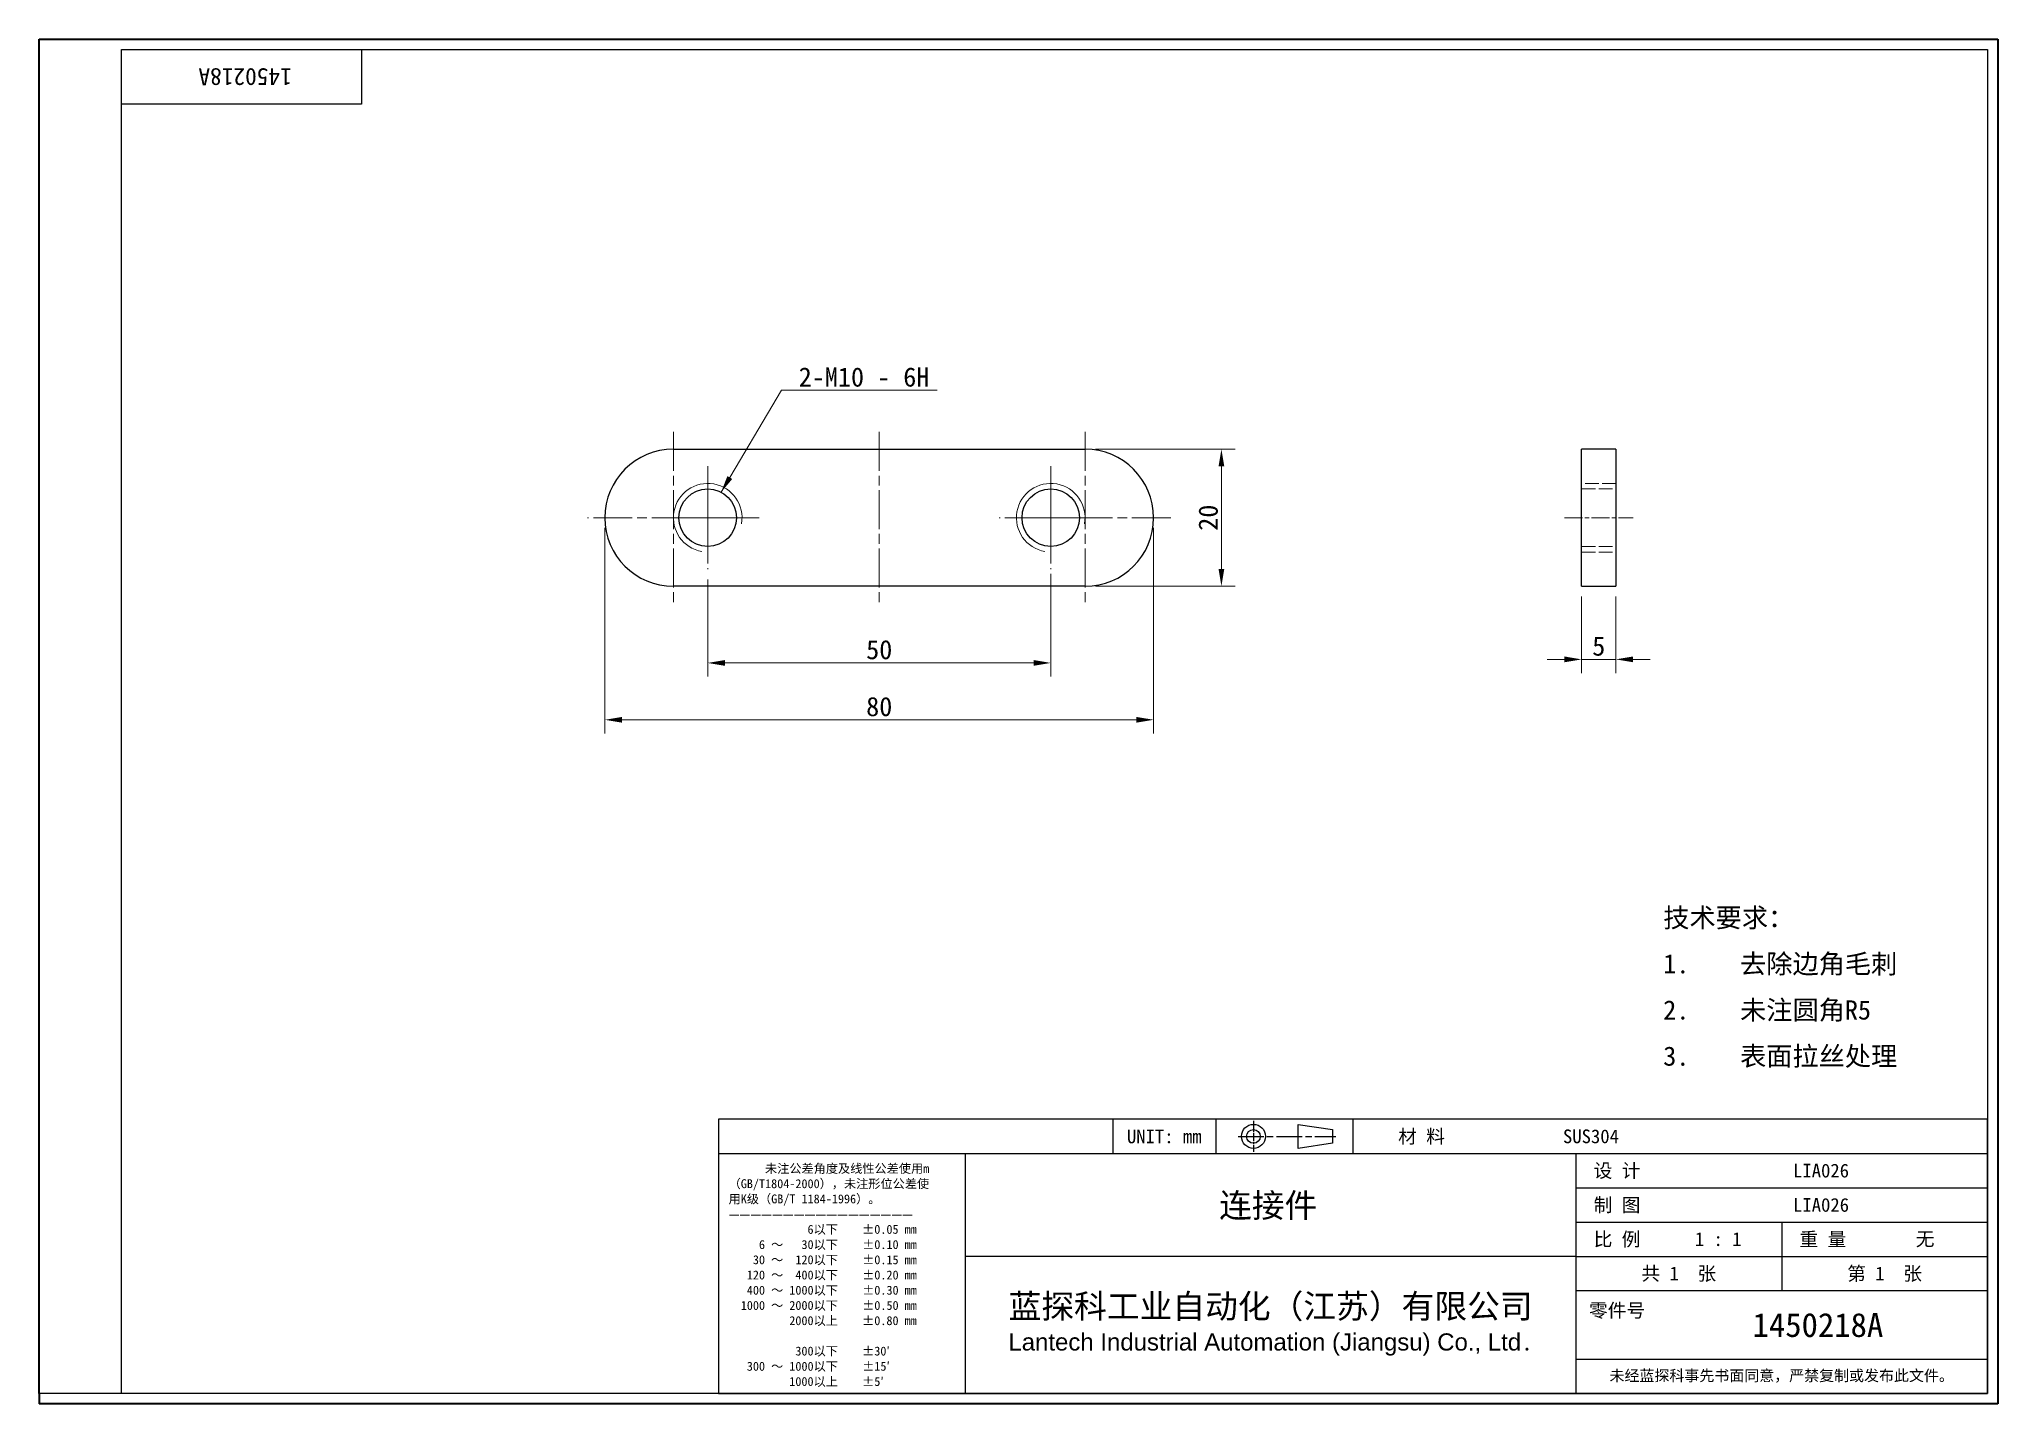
# Model space of a CAD drawing. Header units: millimetres. Extents: x 6 to 292, y 5 to 205.
import ezdxf
from ezdxf.enums import TextEntityAlignment as Align

# ---------------------------------------------------------------- set-up
doc = ezdxf.new("R2010")
doc.units = ezdxf.units.MM
doc.linetypes.add('CHAIN', pattern=[0.3543, 0.2362, -0.0295, 0.0591, -0.0295])
doc.linetypes.add('DASHED', pattern=[0.2067, 0.1654, -0.0413])
for name, color, linetype, lineweight in [('1', 7, 'Continuous', 18), ('可见 (ISO)', 7, 'Continuous', 25), ('可见窄的 (ISO)', 7, 'Continuous', 18), ('图框 (ISO)', 7, 'Continuous', 35), ('标题 (ISO)', 7, 'Continuous', 25)]:
    doc.layers.add(name, color=color, linetype=linetype, lineweight=lineweight)
for name, color, linetype, lineweight, true_color in [('中心标记 (ISO)', 1, 'CHAIN', 18, 0xff0000), ('中心线 (ISO)', 1, 'CHAIN', 18, 0xff0000), ('尺寸 (ISO)', 7, 'Continuous', 18, 0x008000), ('符号 (ISO)', 7, 'Continuous', 18, 0x008000), ('隐藏 (ISO)', 5, 'DASHED', 18, 0x0000ff)]:
    doc.layers.add(name, color=color, linetype=linetype, lineweight=lineweight, true_color=true_color)
doc.styles.add('文本样式164', font='SimSun.ttf')
doc.styles.add('文本样式165', font='SimSun.ttf')
doc.styles.add('文本样式74', font='SimSun.ttf')
doc.styles.add('最新国标', font='simfang.ttf')
doc.styles.add('注释文本 (ISO)', font='simfang.ttf')
doc.dimstyles.new('默认 (GB)', dxfattribs={"dimtxt": 2.8, "dimasz": 2.5, "dimexe": 2, "dimexo": 1.5, "dimgap": 0.5, "dimtad": 1, "dimtoh": 1, "dimdsep": 46, "dimtxsty": '最新国标', "dimcen": 0.09, "dimdle": 10, "dimclrd": 256, "dimclre": 256, "dimclrt": 256, "dimaunit": 1, "dimadec": 3, "dimazin": 2, "dimtfac": 0.535714, "dimtdec": 3, "dimtmove": 0, "dimatfit": 3, "dimfxl": 0, "dimtolj": 1, "dimlwd": -1, "dimlwe": -1, "dimarcsym": 0})
doc.dimstyles.new('默认 (GB)$7', dxfattribs={"dimtxt": 2.8, "dimasz": 2.5, "dimexe": 2, "dimexo": 1.5, "dimgap": 0.5, "dimtad": 1, "dimtoh": 1, "dimdsep": 46, "dimtxsty": '最新国标', "dimcen": 0.09, "dimdle": 10, "dimclrd": 256, "dimclre": 256, "dimclrt": 256, "dimaunit": 1, "dimadec": 3, "dimazin": 2, "dimtfac": 0.535714, "dimtdec": 3, "dimtmove": 0, "dimatfit": 3, "dimfxl": 0, "dimtolj": 1, "dimlwd": -1, "dimlwe": -1, "dimarcsym": 0})

# ---------------------------------------------------------------- blocks, each defined once
blk = doc.blocks.new('图框 最新国标')
at = {"layer": '图框 (ISO)'}
for p, q in [((6, 7), (6, 204.5)), ((6, 204.5), (291.5, 204.5)), ((291.5, 204.5), (291.5, 5.5)), ((6, 7), (6, 5.5)), ((6, 7), (6, 5.5)), ((291.5, 5.5), (6, 5.5))]:
    blk.add_line(p, q, dxfattribs=at)
at = {"layer": '图框 (ISO)', "color": 7, "linetype": 'Continuous', "lineweight": 25}
for p, q in [((18, 203), (290, 203)), ((18, 7), (18, 203)), ((18, 203), (290, 203)), ((53, 203), (53, 195)), ((290, 203), (290, 7)), ((290, 203), (290, 7)), ((53, 195), (18, 195)), ((290, 7), (6, 7)), ((290, 7), (18, 7))]:
    blk.add_line(p, q, dxfattribs=at)
at = {"layer": '图框 (ISO)', "style": '文本样式74'}
blk.add_attdef('零件代号_001', (42.82, 200.25), '', height=2.5, rotation=180, dxfattribs=at)
blk = doc.blocks.new('标题栏 最新国标')
at = {"layer": '标题 (ISO)'}
for p, q in [((381.98, -183.84), (196.98, -183.84)), ((196.98, -183.84), (196.98, -223.84)), ((254.48, -183.84), (254.48, -188.84)), ((269.48, -183.84), (269.48, -188.84)), ((281.48, -188.09), (281.48, -184.59)), ((281.48, -184.59), (286.48, -185.34)), ((286.48, -185.34), (286.48, -187.34)), ((289.48, -183.84), (289.48, -188.84)), ((381.98, -223.84), (381.98, -183.84)), ((383.48, -183.84), (383.48, -225.34)), ((286.48, -187.34), (281.48, -188.09)), ((196.98, -188.84), (381.98, -188.84)), ((232.98, -188.84), (232.98, -223.84)), ((321.98, -188.84), (321.98, -223.84)), ((321.98, -193.84), (381.98, -193.84)), ((321.98, -198.84), (381.98, -198.84)), ((351.98, -198.84), (351.98, -208.84)), ((321.98, -203.84), (232.98, -203.84)), ((321.98, -203.84), (381.98, -203.84)), ((321.98, -208.84), (381.98, -208.84)), ((321.98, -218.84), (381.98, -218.84)), ((196.98, -223.84), (381.98, -223.84)), ((383.48, -225.34), (196.98, -225.34))]:
    blk.add_line(p, q, dxfattribs=at)
at = {"layer": '标题 (ISO)', "linetype": 'CHAIN', "ltscale": 5.000333}
blk.add_line((274.98, -184.09), (274.98, -188.59), dxfattribs=at)
at = {"layer": '标题 (ISO)', "linetype": 'CHAIN', "ltscale": 15.834605}
blk.add_line((272.73, -186.34), (286.98, -186.34), dxfattribs=at)
at = {"layer": '标题 (ISO)'}
for radius in [1.75, 1]:
    blk.add_circle((274.98, -186.34), radius, dxfattribs=at)
at = {"layer": '1', "style": '文本样式164'}
for s, p in [('UNIT: mm', (261.98, -186.34)), ('材 料', (299.48, -186.34)), ('设 计', (327.98, -191.34)), ('制 图', (327.98, -196.34)), ('比 例', (327.98, -201.34)), ('重 量', (357.98, -201.34)), ('共 1  张', (336.98, -206.34)), ('第 1  张', (366.98, -206.34))]:
    blk.add_text(s, height=2, dxfattribs=at).set_placement(p, align=Align.MIDDLE_CENTER)
at = {"layer": '标题 (ISO)', "style": '注释文本 (ISO)'}
for s, insert, char_height, attachment_point, line_spacing_factor in [('\\fSimSun|b0|i0;{\\H1.3000;      未注公差角度及线性公差使用m\\P}\\fSimSun|b0|i0;{\\H1.3000;（GB/T1804-2000），未注形位公差使\\P}\\fSimSun|b0|i0;{\\H1.3000;用K级（GB/T 1184-1996）。\\P}\\fSimSun|b0|i0;{\\H1.3000;—————————————————\\P}\\fSimSun|b0|i0;{\\H1.3000;             6以下    ±0.05 mm\\P}\\fSimSun|b0|i0;{\\H1.3000;     6 ～   30以下    ±0.10 mm\\P}\\fSimSun|b0|i0;{\\H1.3000;    30 ～  120以下    ±0.15 mm\\P}\\fSimSun|b0|i0;{\\H1.3000;   120 ～  400以下    ±0.20 mm\\P}\\fSimSun|b0|i0;{\\H1.3000;   400 ～ 1000以下    ±0.30 mm\\P}\\fSimSun|b0|i0;{\\H1.3000;  1000 ～ 2000以下    ±0.50 mm\\P}\\fSimSun|b0|i0;{\\H1.3000;          2000以上    ±0.80 mm\\P}\\fSimSun|b0|i0;{\\H1.3000;\\P}\\fSimSun|b0|i0;{\\H1.3000;           300以下    ±30′\\P}\\fSimSun|b0|i0;{\\H1.3000;   300 ～ 1000以下    ±15′\\P}\\fSimSun|b0|i0;{\\H1.3000;          1000以上    ±5′}', (198.48, -206.63), 1.3, 4, 1.023913), ('{\\fMicrosoft YaHei|b0|i0|c134|p34;\\H1.75x;蓝探科工业自动化（江苏）有限公司\\P\\fArial|b0|i0|c0|p34;\\H0.71429x;Lantech Industrial Automation (Jiangsu) Co., Ltd\\fFangSong|b0|i0|c134|p49;.\\H1.15195x; }', (277.48, -213.84), 2, 5, 0.978695)]:
    blk.add_mtext(s, dxfattribs=dict(at, insert=insert, char_height=char_height, attachment_point=attachment_point, line_spacing_factor=line_spacing_factor))
at = {"layer": '标题 (ISO)', "attachment_point": 5, "style": '注释文本 (ISO)'}
for s, insert, char_height in [('\\fFangSong|b0|i0;零件号', (327.98, -211.84), 2), ('\\fSimSun|b0|i0;{\\H1.6000;未经蓝探科事先书面同意，严禁复制或发布此文件。}', (351.98, -221.34), 1.6)]:
    blk.add_mtext(s, dxfattribs=dict(at, insert=insert, char_height=char_height))
at = {"layer": '标题 (ISO)'}
for tag, p, height, style in [('材料_001', (320.09, -187.33), 2, '注释文本 (ISO)'), ('设计人_001', (353.63, -192.33), 2, '注释文本 (ISO)'), ('库存编号_001', (269.97, -198.15), 3.5, '文本样式165'), ('设计人_001', (353.63, -197.33), 2, '注释文本 (ISO)'), ('视图比例_001', (339.32, -202.33), 2, '注释文本 (ISO)'), ('质量\\P3;_001', (371.53, -202.3), 2, '注释文本 (ISO)'), ('零件代号_001', (347.74, -215.59), 3.5, '文本样式165')]:
    blk.add_attdef(tag, p, '', height=height, dxfattribs=dict(at, style=style))
blk = doc.blocks.new('*D5')
at = {"layer": 'Defpoints', "color": 0, "transparency": 16777216}
for p in [(103.45, 127.22), (153.45, 128.03), (153.45, 113.54)]:
    blk.add_point(p, dxfattribs=at)
at = {"layer": '尺寸 (ISO)', "color": 116, "true_color": 0x00803f, "transparency": 16777216}
for p, q in [((103.45, 125.72), (103.45, 111.54)), ((153.45, 126.53), (153.45, 111.54)), ((105.95, 113.54), (150.95, 113.54))]:
    blk.add_line(p, q, dxfattribs=at)
for points in [[(105.95, 113.96), (105.95, 113.12), (103.45, 113.54)], [(150.95, 113.96), (150.95, 113.12), (153.45, 113.54)]]:
    blk.add_solid(points, dxfattribs=at)
at = {"layer": '尺寸 (ISO)', "transparency": 16777216, "insert": (128.45, 115.46), "char_height": 2.8, "attachment_point": 5, "style": '最新国标'}
blk.add_mtext('\\A1;50', dxfattribs=at)
blk = doc.blocks.new('*D6')
at = {"layer": 'Defpoints', "color": 0, "transparency": 16777216}
for p in [(88.45, 134.72), (168.45, 134.72), (168.45, 105.25)]:
    blk.add_point(p, dxfattribs=at)
at = {"layer": '尺寸 (ISO)', "color": 116, "true_color": 0x00803f, "transparency": 16777216}
for p, q in [((88.45, 133.22), (88.45, 103.25)), ((168.45, 133.22), (168.45, 103.25)), ((90.95, 105.25), (165.95, 105.25))]:
    blk.add_line(p, q, dxfattribs=at)
for points in [[(90.95, 105.66), (90.95, 104.83), (88.45, 105.25)], [(165.95, 105.66), (165.95, 104.83), (168.45, 105.25)]]:
    blk.add_solid(points, dxfattribs=at)
at = {"layer": '尺寸 (ISO)', "transparency": 16777216, "insert": (128.45, 107.16), "char_height": 2.8, "attachment_point": 5, "style": '最新国标'}
blk.add_mtext('\\A1;80', dxfattribs=at)
blk = doc.blocks.new('*D7')
at = {"layer": 'Defpoints', "color": 0, "transparency": 16777216}
for p in [(158.45, 144.72), (158.45, 124.72), (178.33, 124.72)]:
    blk.add_point(p, dxfattribs=at)
at = {"layer": '尺寸 (ISO)', "color": 116, "true_color": 0x00803f, "transparency": 16777216}
for p, q in [((159.95, 144.72), (180.33, 144.72)), ((178.33, 142.22), (178.33, 127.22)), ((159.95, 124.72), (180.33, 124.72))]:
    blk.add_line(p, q, dxfattribs=at)
for points in [[(177.91, 142.22), (178.74, 142.22), (178.33, 144.72)], [(177.91, 127.22), (178.74, 127.22), (178.33, 124.72)]]:
    blk.add_solid(points, dxfattribs=at)
at = {"layer": '尺寸 (ISO)', "transparency": 16777216, "insert": (176.41, 134.72), "char_height": 2.8, "attachment_point": 5, "rotation": 90, "style": '最新国标'}
blk.add_mtext('\\A1;20', dxfattribs=at)
blk = doc.blocks.new('*D8')
at = {"layer": 'Defpoints', "color": 0, "transparency": 16777216}
for p in [(230.83, 124.72), (235.83, 124.72), (235.83, 114.06)]:
    blk.add_point(p, dxfattribs=at)
at = {"layer": '尺寸 (ISO)', "color": 116, "true_color": 0x00803f, "transparency": 16777216}
for p, q in [((230.83, 123.22), (230.83, 112.06)), ((235.83, 123.22), (235.83, 112.06)), ((228.33, 114.06), (225.83, 114.06)), ((230.83, 114.06), (235.83, 114.06)), ((238.33, 114.06), (240.83, 114.06))]:
    blk.add_line(p, q, dxfattribs=at)
for points in [[(228.33, 114.48), (228.33, 113.64), (230.83, 114.06)], [(238.33, 114.48), (238.33, 113.64), (235.83, 114.06)]]:
    blk.add_solid(points, dxfattribs=at)
at = {"layer": '尺寸 (ISO)', "transparency": 16777216, "insert": (233.33, 115.98), "char_height": 2.8, "attachment_point": 5, "style": '最新国标'}
blk.add_mtext('\\A1;5', dxfattribs=at)

msp = doc.modelspace()

# ---------------------------------------------------------------- linework, layer by layer
at = {"layer": '中心标记 (ISO)', "ltscale": 23.990969}
for p, q in [((98.45, 147.216), (98.45, 122.216)), ((158.45, 147.216), (158.45, 122.216)), ((103.45, 142.216), (103.45, 127.216)), ((103.45, 141.404), (103.45, 128.028)), ((153.45, 142.216), (153.45, 127.216)), ((153.45, 141.404), (153.45, 128.028)), ((100.95, 134.716), (85.95, 134.716)), ((110.95, 134.716), (95.95, 134.716)), ((110.138, 134.716), (96.762, 134.716)), ((160.95, 134.716), (145.95, 134.716)), ((160.138, 134.716), (146.762, 134.716)), ((170.95, 134.716), (155.95, 134.716))]:
    msp.add_line(p, q, dxfattribs=at)
at = {"layer": '中心线 (ISO)', "ltscale": 23.990969}
msp.add_line((128.45, 147.216), (128.45, 122.216), dxfattribs=at)
at = {"layer": '中心线 (ISO)', "ltscale": 11.111974}
msp.add_line((228.331, 134.716), (238.331, 134.716), dxfattribs=at)
at = {"layer": '可见 (ISO)'}
for p, q in [((98.45, 144.716), (158.45, 144.716)), ((230.831, 124.716), (230.831, 144.716)), ((235.831, 144.716), (230.831, 144.716)), ((235.831, 144.716), (235.831, 124.716)), ((158.45, 124.716), (98.45, 124.716)), ((230.831, 124.716), (235.831, 124.716))]:
    msp.add_line(p, q, dxfattribs=at)
for centre in [(103.45, 134.716), (153.45, 134.716)]:
    msp.add_circle(centre, 4.188, dxfattribs=at)
for centre, start, end in [((98.45, 134.716), 90, 270), ((158.45, 134.716), 270, 90)]:
    msp.add_arc(centre, 10, start, end, dxfattribs=at)
at = {"layer": '可见窄的 (ISO)'}
for centre in [(103.45, 134.716), (153.45, 134.716)]:
    msp.add_arc(centre, 5, 350, 260, dxfattribs=at)
at = {"layer": '隐藏 (ISO)', "ltscale": 12.094824}
for p, q in [((235.831, 139.716), (230.831, 139.716)), ((230.831, 138.904), (235.831, 138.904)), ((230.831, 130.528), (235.831, 130.528)), ((230.831, 129.716), (235.831, 129.716))]:
    msp.add_line(p, q, dxfattribs=at)

# ---------------------------------------------------------------- block references
msp.add_blockref('图框 最新国标', (0, 0)).add_auto_attribs({'零件代号_001': '1450218A'})
ref = msp.add_blockref('标题栏 最新国标', (-91.983, 230.844))
ref.add_attrib('零件代号_001', '1450218A', (255.754, 15.25), dxfattribs={"layer": '标题 (ISO)', "height": 3.5, "style": '文本样式165'})
ref.add_attrib('库存编号_001', '连接件', (177.992, 32.691), dxfattribs={"layer": '标题 (ISO)', "height": 3.5, "style": '文本样式165'})
ref.add_attrib('质量\\P3;_001', '无', (279.543, 28.54), dxfattribs={"layer": '标题 (ISO)', "height": 2, "style": '注释文本 (ISO)'})
ref.add_attrib('视图比例_001', '1 : 1', (247.337, 28.517), dxfattribs={"layer": '标题 (ISO)', "height": 2, "style": '注释文本 (ISO)'})
ref.add_attrib('设计人_001', 'LIA026', (261.651, 38.511), dxfattribs={"layer": '标题 (ISO)', "height": 2, "style": '注释文本 (ISO)'})
ref.add_attrib('设计人_001', 'LIA026', (261.651, 33.511), dxfattribs={"layer": '标题 (ISO)', "height": 2, "style": '注释文本 (ISO)'})
ref.add_attrib('材料_001', 'SUS304', (228.111, 43.511), dxfattribs={"layer": '标题 (ISO)', "height": 2, "style": '注释文本 (ISO)'})

# ---------------------------------------------------------------- texts
at = {"layer": '符号 (ISO)', "char_height": 2.8}
for s, insert, width, attachment_point, line_spacing_factor, style in [('2-M10 - 6H', (116.711, 153.79), 21.16866, 7, 0.49, '最新国标'), ('\\fSimSun|b0|i0;{\\H2.8000;技术要求：\\P}\\fSimSun|b0|i0;{\\H2.8000;1.^I}\\fSimSun|b0|i0;{\\H2.8000;去除边角毛刺\\P}\\fSimSun|b0|i0;{\\H2.8000;2.^I}\\fSimSun|b0|i0;{\\H2.8000;未注圆角R5\\P}\\fSimSun|b0|i0;{\\H2.8000;3.^I}\\fSimSun|b0|i0;{\\H2.8000;表面拉丝处理}', (242.728, 66.144), 33.55088, 4, 1.441304, '注释文本 (ISO)')]:
    msp.add_mtext(s, dxfattribs=dict(at, insert=insert, width=width, attachment_point=attachment_point, line_spacing_factor=line_spacing_factor, style=style))

# ---------------------------------------------------------------- dimensions: what is measured, and where the dimension line sits
at = {"layer": '尺寸 (ISO)', "color": 116, "true_color": 0x00803f}
for base, p1, p2, angle, override, picture, middle in [((178.328, 124.716), (158.45, 144.716), (158.45, 124.716), 270, {"dimgap": 0.5, "dimtoh": 0, "dimdec": 2, "dimtol": 0, "dimlim": 0, "dimtp": 0, "dimtm": 0, "dimtdec": 3, "dimtofl": 0, "dimatfit": 1}, '*D7', (178.328, 134.716)), ((168.45, 105.248), (88.45, 134.716), (168.45, 134.716), 180, {"dimgap": 0.5, "dimtoh": 0, "dimdec": 2, "dimtol": 0, "dimlim": 0, "dimtp": 0, "dimtm": 0, "dimtdec": 3, "dimtofl": 0, "dimatfit": 1}, '*D6', (128.45, 105.248)), ((153.45, 113.54), (103.45, 127.216), (153.45, 128.028), 180, {"dimgap": 0.5, "dimtoh": 0, "dimdec": 2, "dimtol": 0, "dimlim": 0, "dimtp": 0, "dimtm": 0, "dimtdec": 3, "dimtofl": 0, "dimatfit": 1}, '*D5', (128.45, 113.54)), ((235.831, 114.061), (230.831, 124.716), (235.831, 124.716), 180, {"dimgap": 0.5, "dimtoh": 0, "dimdec": 2, "dimtol": 0, "dimlim": 0, "dimtp": 0, "dimtm": 0, "dimtdec": 3, "dimtofl": 1, "dimatfit": 1}, '*D8', (233.331, 114.061))]:
    dim = msp.add_linear_dim(base=base, p1=p1, p2=p2, angle=angle, dimstyle='默认 (GB)', override=override, dxfattribs=at)
    dim.commit()
    dim.dimension.update_dxf_attribs({"geometry": picture, "text_midpoint": middle, "dimtype": 160})

# ---------------------------------------------------------------- leaders
at = {"layer": '符号 (ISO)', "annotation_type": 0, "has_hookline": 1, "hookline_direction": 0, "text_width": 20.192}
msp.add_leader([(105.398, 138.423), (114.211, 153.323), (116.711, 153.323)], dimstyle='默认 (GB)$7', override={"dimgap": 0, "dimtad": 1}, dxfattribs=at)

doc.saveas('drawing.dxf')
